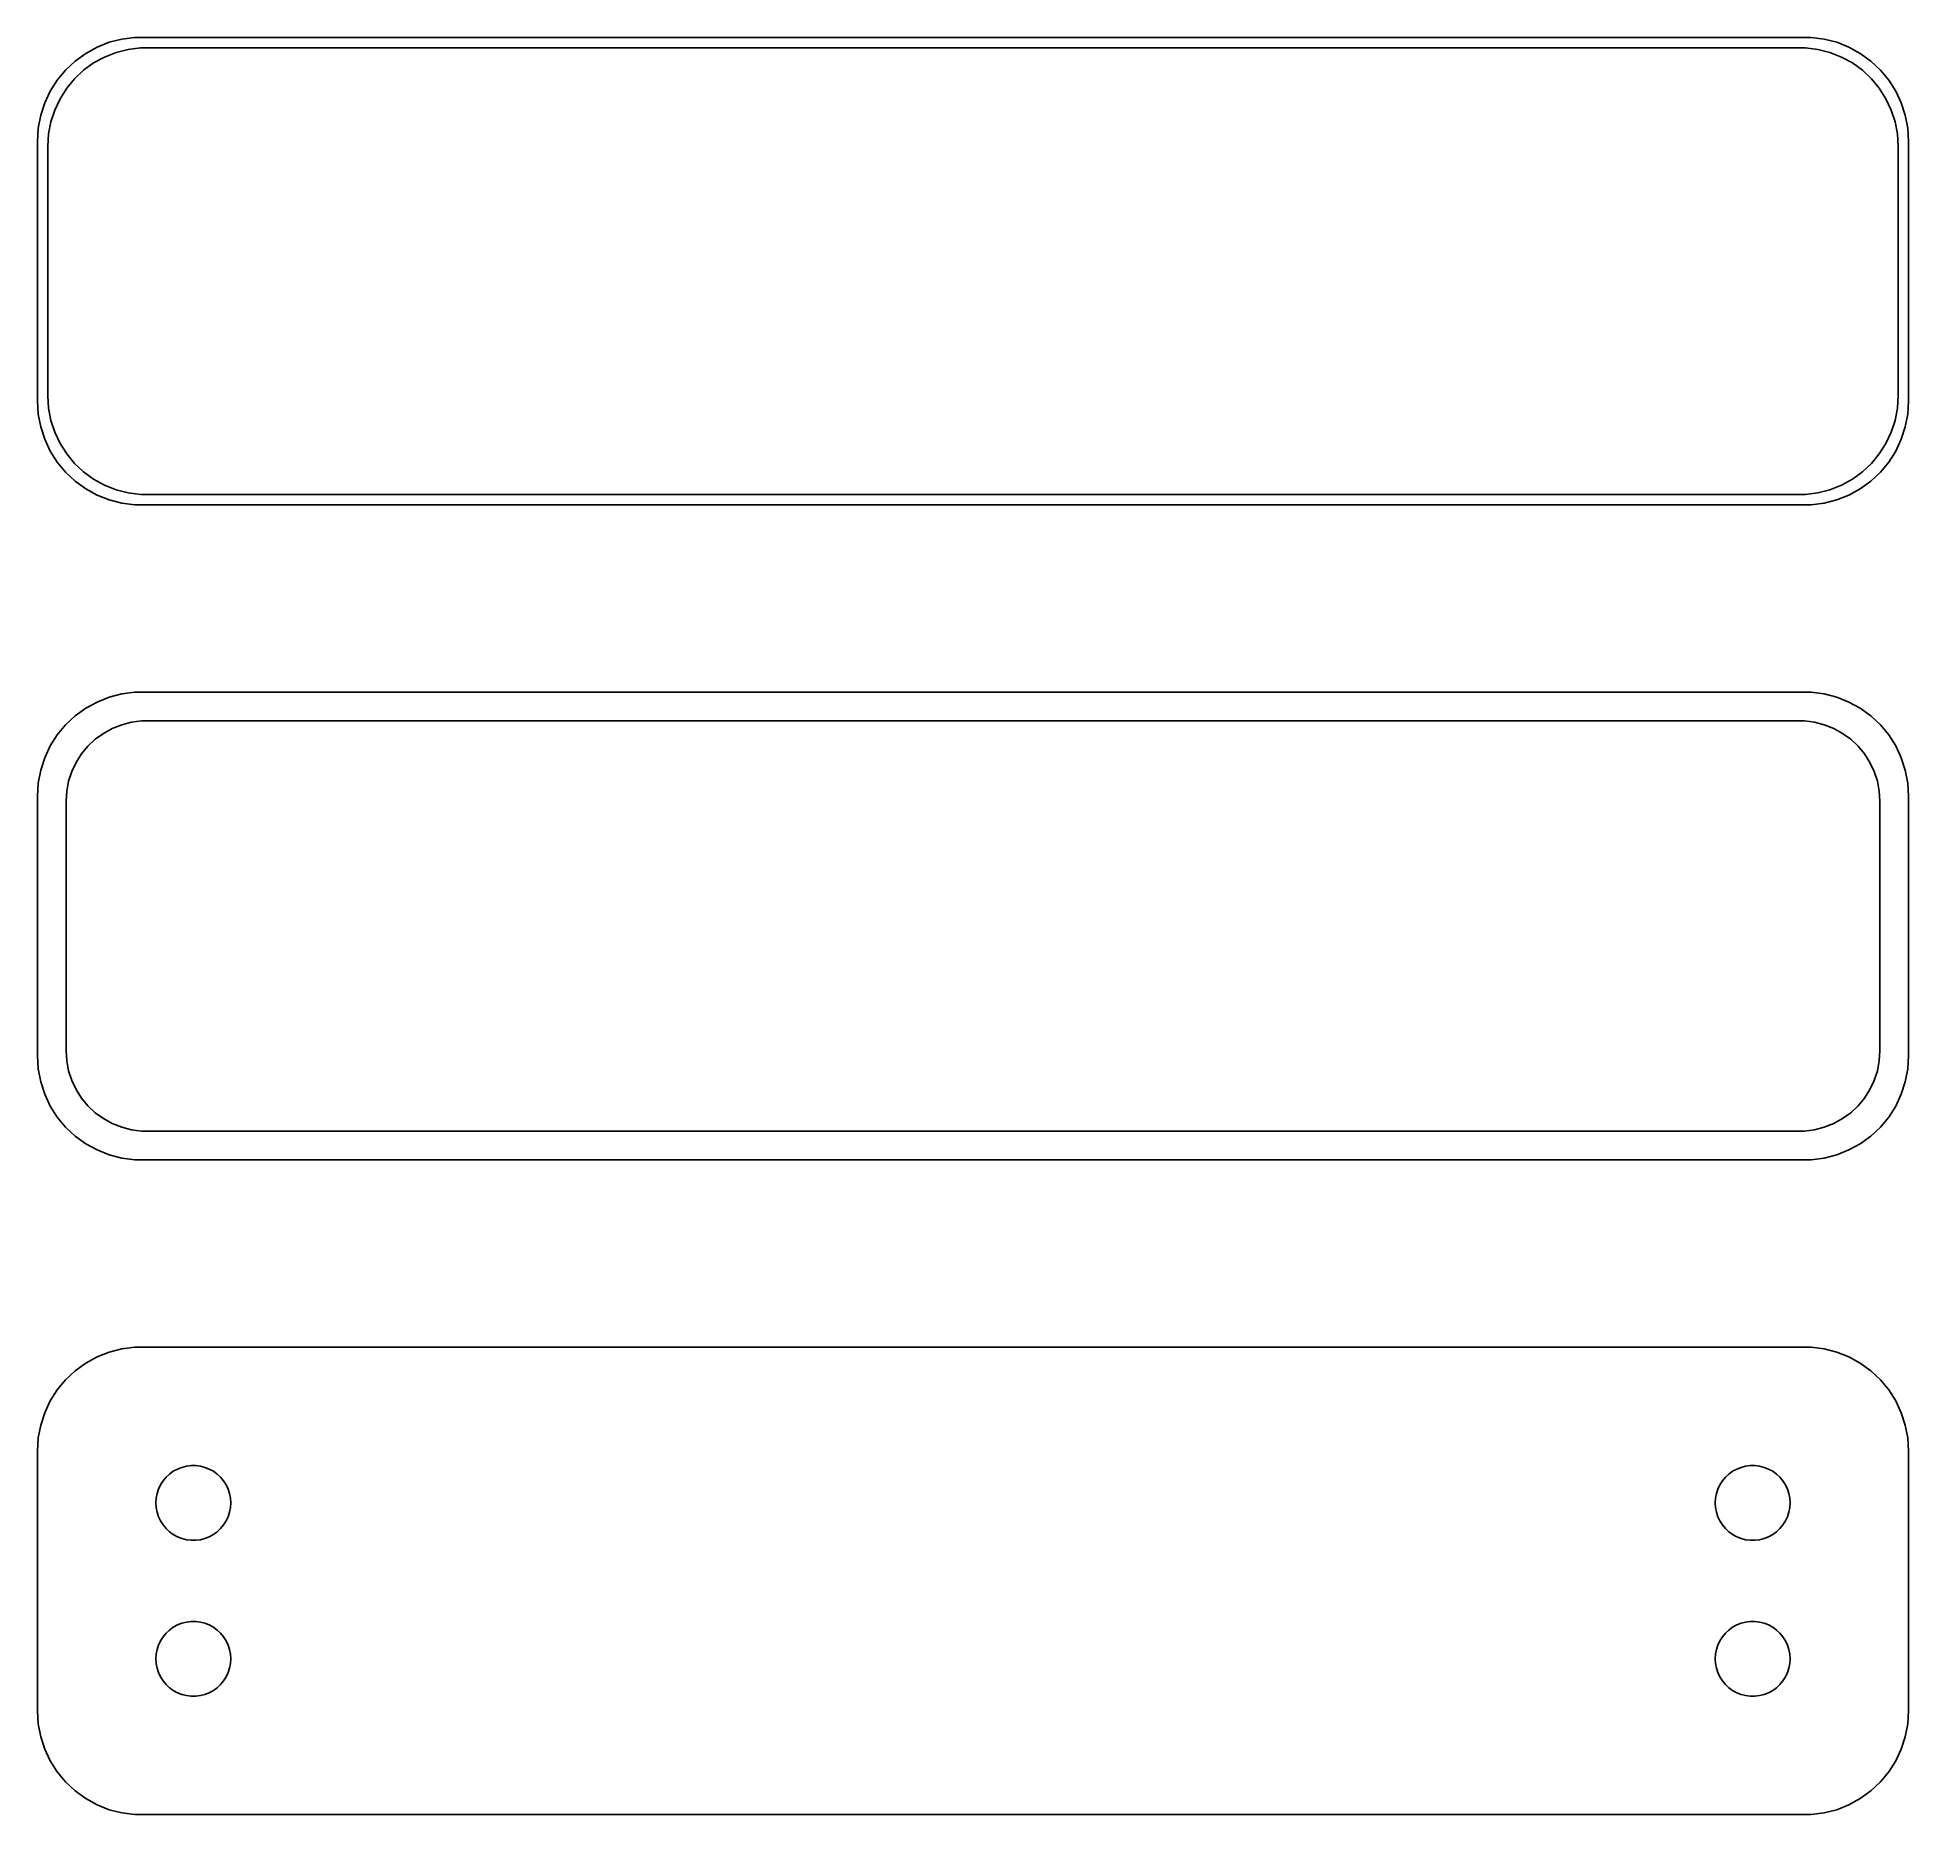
# Model space of a CAD drawing. Header units: metres. Extents: x -45 to 45, y 51.8 to 137.2.
import ezdxf

# ---------------------------------------------------------------- set-up
doc = ezdxf.new("R2010")
doc.units = ezdxf.units.M

msp = doc.modelspace()

# ---------------------------------------------------------------- linework, layer by layer
for p, q in [((-41.5451, 137.005), (-42.1289, 136.774)), ((-40.9369, 137.161), (-41.5451, 137.005)), ((-40.3139, 137.24), (-40.9369, 137.161)), ((40.3139, 137.24), (-40.3139, 137.24)), ((40.9369, 137.161), (40.3139, 137.24)), ((41.5451, 137.005), (40.9369, 137.161)), ((42.1289, 136.774), (41.5451, 137.005)), ((-43.1871, 136.103), (-43.6448, 135.673)), ((-42.6791, 136.472), (-43.1871, 136.103)), ((-42.7778, 135.66), (-42.2952, 136.011)), ((-42.1289, 136.774), (-42.6791, 136.472)), ((-42.2952, 136.011), (-41.7724, 136.298)), ((-41.7724, 136.298), (-41.2178, 136.518)), ((-41.2178, 136.518), (-40.6401, 136.666)), ((-40.6401, 136.666), (-40.0482, 136.741)), ((-40.0482, 136.741), (40.0482, 136.741)), ((40.0482, 136.741), (40.6401, 136.666)), ((40.6401, 136.666), (41.2178, 136.518)), ((41.2178, 136.518), (41.7724, 136.298)), ((41.7724, 136.298), (42.2952, 136.011)), ((42.6791, 136.472), (42.1289, 136.774)), ((42.2952, 136.011), (42.7778, 135.66)), ((43.1871, 136.103), (42.6791, 136.472)), ((43.6448, 135.673), (43.1871, 136.103)), ((-44.0451, 135.189), (-44.3815, 134.659)), ((-43.6448, 135.673), (-44.0451, 135.189)), ((-43.5928, 134.792), (-43.2126, 135.252)), ((-43.2126, 135.252), (-42.7778, 135.66)), ((42.7778, 135.66), (43.2126, 135.252)), ((43.2126, 135.252), (43.5928, 134.792)), ((44.0451, 135.189), (43.6448, 135.673)), ((44.3815, 134.659), (44.0451, 135.189)), ((-44.3815, 134.659), (-44.6489, 134.091)), ((-44.1664, 133.749), (-43.9124, 134.288)), ((-43.9124, 134.288), (-43.5928, 134.792)), ((43.5928, 134.792), (43.9124, 134.288)), ((43.9124, 134.288), (44.1664, 133.749)), ((44.6489, 134.091), (44.3815, 134.659)), ((-44.8429, 133.493), (-44.9606, 132.877)), ((-44.6489, 134.091), (-44.8429, 133.493)), ((-44.3508, 133.181), (-44.1664, 133.749)), ((44.1664, 133.749), (44.3508, 133.181)), ((44.8429, 133.493), (44.6489, 134.091)), ((44.9606, 132.877), (44.8429, 133.493)), ((-44.9606, 132.877), (-45, 132.25)), ((-44.5, 132), (-44.4625, 132.595)), ((-44.4625, 132.595), (-44.3508, 133.181)), ((44.3508, 133.181), (44.4625, 132.595)), ((44.4625, 132.595), (44.5, 132)), ((45, 132.25), (44.9606, 132.877)), ((-45, 132.25), (-45, 119.75)), ((-44.5, 120), (-44.5, 132)), ((44.5, 132), (44.5, 120)), ((45, 119.75), (45, 132.25)), ((-45, 119.75), (-44.9606, 119.123)), ((-44.4625, 119.405), (-44.5, 120)), ((44.5, 120), (44.4625, 119.405)), ((44.9606, 119.123), (45, 119.75)), ((-44.9606, 119.123), (-44.8429, 118.507)), ((-44.3508, 118.819), (-44.4625, 119.405)), ((-44.1664, 118.251), (-44.3508, 118.819)), ((44.3508, 118.819), (44.1664, 118.251)), ((44.4625, 119.405), (44.3508, 118.819)), ((44.8429, 118.507), (44.9606, 119.123)), ((-44.8429, 118.507), (-44.6489, 117.909)), ((-44.6489, 117.909), (-44.3815, 117.341)), ((-43.9124, 117.712), (-44.1664, 118.251)), ((44.1664, 118.251), (43.9124, 117.712)), ((44.3815, 117.341), (44.6489, 117.909)), ((44.6489, 117.909), (44.8429, 118.507)), ((-44.3815, 117.341), (-44.0451, 116.811)), ((-43.5928, 117.208), (-43.9124, 117.712)), ((-43.2126, 116.748), (-43.5928, 117.208)), ((43.5928, 117.208), (43.2126, 116.748)), ((43.9124, 117.712), (43.5928, 117.208)), ((44.0451, 116.811), (44.3815, 117.341)), ((-44.0451, 116.811), (-43.6448, 116.327)), ((-43.6448, 116.327), (-43.1871, 115.897)), ((-42.7778, 116.34), (-43.2126, 116.748)), ((-42.2952, 115.989), (-42.7778, 116.34)), ((42.7778, 116.34), (42.2952, 115.989)), ((43.2126, 116.748), (42.7778, 116.34)), ((43.1871, 115.897), (43.6448, 116.327)), ((43.6448, 116.327), (44.0451, 116.811)), ((-43.1871, 115.897), (-42.6791, 115.528)), ((-42.6791, 115.528), (-42.1289, 115.226)), ((-41.7724, 115.702), (-42.2952, 115.989)), ((-42.1289, 115.226), (-41.5451, 114.995)), ((-41.2178, 115.482), (-41.7724, 115.702)), ((-40.6401, 115.334), (-41.2178, 115.482)), ((-40.0482, 115.259), (-40.6401, 115.334)), ((40.0482, 115.259), (-40.0482, 115.259)), ((40.6401, 115.334), (40.0482, 115.259)), ((41.2178, 115.482), (40.6401, 115.334)), ((41.7724, 115.702), (41.2178, 115.482)), ((41.5451, 114.995), (42.1289, 115.226)), ((42.2952, 115.989), (41.7724, 115.702)), ((42.1289, 115.226), (42.6791, 115.528)), ((42.6791, 115.528), (43.1871, 115.897)), ((-41.5451, 114.995), (-40.9369, 114.839)), ((-40.9369, 114.839), (-40.3139, 114.76)), ((-40.3139, 114.76), (40.3139, 114.76)), ((40.3139, 114.76), (40.9369, 114.839)), ((40.9369, 114.839), (41.5451, 114.995)), ((-41.5451, 105.505), (-42.1289, 105.274)), ((-40.9369, 105.661), (-41.5451, 105.505)), ((-40.3139, 105.74), (-40.9369, 105.661)), ((40.3139, 105.74), (-40.3139, 105.74)), ((40.9369, 105.661), (40.3139, 105.74)), ((41.5451, 105.505), (40.9369, 105.661)), ((42.1289, 105.274), (41.5451, 105.505)), ((-43.1871, 104.603), (-43.6448, 104.173)), ((-42.6791, 104.972), (-43.1871, 104.603)), ((-42.1289, 105.274), (-42.6791, 104.972)), ((42.6791, 104.972), (42.1289, 105.274)), ((43.1871, 104.603), (42.6791, 104.972)), ((43.6448, 104.173), (43.1871, 104.603)), ((-44.0451, 103.689), (-44.3815, 103.159)), ((-43.6448, 104.173), (-44.0451, 103.689)), ((-42.2165, 103.481), (-41.8234, 103.767)), ((-41.8234, 103.767), (-41.3975, 104.001)), ((-41.3975, 104.001), (-40.9457, 104.18)), ((-40.9457, 104.18), (-40.4751, 104.301)), ((-40.4751, 104.301), (-39.993, 104.362)), ((-39.993, 104.362), (39.993, 104.362)), ((39.993, 104.362), (40.4751, 104.301)), ((40.4751, 104.301), (40.9457, 104.18)), ((40.9457, 104.18), (41.3975, 104.001)), ((41.3975, 104.001), (41.8234, 103.767)), ((41.8234, 103.767), (42.2165, 103.481)), ((44.0451, 103.689), (43.6448, 104.173)), ((44.3815, 103.159), (44.0451, 103.689)), ((-44.3815, 103.159), (-44.6489, 102.591)), ((-43.1408, 102.364), (-42.8805, 102.774)), ((-42.8805, 102.774), (-42.5707, 103.149)), ((-42.5707, 103.149), (-42.2165, 103.481)), ((42.2165, 103.481), (42.5707, 103.149)), ((42.5707, 103.149), (42.8805, 102.774)), ((42.8805, 102.774), (43.1408, 102.364)), ((44.6489, 102.591), (44.3815, 103.159)), ((-44.8429, 101.993), (-44.9606, 101.377)), ((-44.6489, 102.591), (-44.8429, 101.993)), ((-43.4979, 101.462), (-43.3477, 101.924)), ((-43.3477, 101.924), (-43.1408, 102.364)), ((43.1408, 102.364), (43.3477, 101.924)), ((43.3477, 101.924), (43.4979, 101.462)), ((44.8429, 101.993), (44.6489, 102.591)), ((44.9606, 101.377), (44.8429, 101.993)), ((-44.9606, 101.377), (-45, 100.75)), ((-43.6195, 100.5), (-43.589, 100.985)), ((-43.589, 100.985), (-43.4979, 101.462)), ((43.4979, 101.462), (43.589, 100.985)), ((43.589, 100.985), (43.6195, 100.5)), ((45, 100.75), (44.9606, 101.377)), ((-45, 100.75), (-45, 88.25)), ((-43.6195, 88.5), (-43.6195, 100.5)), ((43.6195, 100.5), (43.6195, 88.5)), ((45, 88.25), (45, 100.75)), ((-45, 88.25), (-44.9606, 87.6233)), ((-43.589, 88.015), (-43.6195, 88.5)), ((43.6195, 88.5), (43.589, 88.015)), ((44.9606, 87.6233), (45, 88.25)), ((-44.9606, 87.6233), (-44.8429, 87.0066)), ((-43.4979, 87.5377), (-43.589, 88.015)), ((-43.3477, 87.0756), (-43.4979, 87.5377)), ((43.4979, 87.5377), (43.3477, 87.0756)), ((43.589, 88.015), (43.4979, 87.5377)), ((44.8429, 87.0066), (44.9606, 87.6233)), ((-44.8429, 87.0066), (-44.6489, 86.4094)), ((-44.6489, 86.4094), (-44.3815, 85.8412)), ((-43.1408, 86.6359), (-43.3477, 87.0756)), ((-42.8805, 86.2256), (-43.1408, 86.6359)), ((43.1408, 86.6359), (42.8805, 86.2256)), ((43.3477, 87.0756), (43.1408, 86.6359)), ((44.3815, 85.8412), (44.6489, 86.4094)), ((44.6489, 86.4094), (44.8429, 87.0066)), ((-44.3815, 85.8412), (-44.0451, 85.3111)), ((-42.5707, 85.8512), (-42.8805, 86.2256)), ((-42.2165, 85.5185), (-42.5707, 85.8512)), ((-41.8234, 85.2329), (-42.2165, 85.5185)), ((42.2165, 85.5185), (41.8234, 85.2329)), ((42.5707, 85.8512), (42.2165, 85.5185)), ((42.8805, 86.2256), (42.5707, 85.8512)), ((44.0451, 85.3111), (44.3815, 85.8412)), ((-44.0451, 85.3111), (-43.6448, 84.8273)), ((-43.6448, 84.8273), (-43.1871, 84.3974)), ((-41.3975, 84.9988), (-41.8234, 85.2329)), ((-40.9457, 84.8199), (-41.3975, 84.9988)), ((-40.4751, 84.6991), (-40.9457, 84.8199)), ((-39.993, 84.6382), (-40.4751, 84.6991)), ((39.993, 84.6382), (-39.993, 84.6382)), ((40.4751, 84.6991), (39.993, 84.6382)), ((40.9457, 84.8199), (40.4751, 84.6991)), ((41.3975, 84.9988), (40.9457, 84.8199)), ((41.8234, 85.2329), (41.3975, 84.9988)), ((43.1871, 84.3974), (43.6448, 84.8273)), ((43.6448, 84.8273), (44.0451, 85.3111)), ((-43.1871, 84.3974), (-42.6791, 84.0284)), ((-42.6791, 84.0284), (-42.1289, 83.7259)), ((-42.1289, 83.7259), (-41.5451, 83.4947)), ((41.5451, 83.4947), (42.1289, 83.7259)), ((42.1289, 83.7259), (42.6791, 84.0284)), ((42.6791, 84.0284), (43.1871, 84.3974)), ((-41.5451, 83.4947), (-40.9369, 83.3386)), ((-40.9369, 83.3386), (-40.3139, 83.2599)), ((-40.3139, 83.2599), (40.3139, 83.2599)), ((40.3139, 83.2599), (40.9369, 83.3386)), ((40.9369, 83.3386), (41.5451, 83.4947)), ((-41.5451, 74.0053), (-42.1289, 73.7741)), ((-40.9369, 74.1614), (-41.5451, 74.0053)), ((-40.3139, 74.2401), (-40.9369, 74.1614)), ((40.3139, 74.2401), (-40.3139, 74.2401)), ((40.9369, 74.1614), (40.3139, 74.2401)), ((41.5451, 74.0053), (40.9369, 74.1614)), ((42.1289, 73.7741), (41.5451, 74.0053)), ((-43.1871, 73.1026), (-43.6448, 72.6727)), ((-42.6791, 73.4716), (-43.1871, 73.1026)), ((-42.1289, 73.7741), (-42.6791, 73.4716)), ((42.6791, 73.4716), (42.1289, 73.7741)), ((43.1871, 73.1026), (42.6791, 73.4716)), ((43.6448, 72.6727), (43.1871, 73.1026)), ((-44.0451, 72.1889), (-44.3815, 71.6588)), ((-43.6448, 72.6727), (-44.0451, 72.1889)), ((44.0451, 72.1889), (43.6448, 72.6727)), ((44.3815, 71.6588), (44.0451, 72.1889)), ((-44.3815, 71.6588), (-44.6489, 71.0906)), ((44.6489, 71.0906), (44.3815, 71.6588)), ((-44.8429, 70.4934), (-44.9606, 69.8767)), ((-44.6489, 71.0906), (-44.8429, 70.4934)), ((44.8429, 70.4934), (44.6489, 71.0906)), ((44.9606, 69.8767), (44.8429, 70.4934)), ((-44.9606, 69.8767), (-45, 69.25)), ((45, 69.25), (44.9606, 69.8767)), ((-45, 69.25), (-45, 56.75)), ((-38.2664, 68.3787), (-38.0562, 68.4619)), ((-38.0562, 68.4619), (-37.8373, 68.5181)), ((-37.8373, 68.5181), (-37.613, 68.5464)), ((-37.613, 68.5464), (-37.387, 68.5464)), ((-37.387, 68.5464), (-37.1627, 68.5181)), ((-37.1627, 68.5181), (-36.9438, 68.4619)), ((-36.9438, 68.4619), (-36.7336, 68.3787)), ((36.7336, 68.3787), (36.9438, 68.4619)), ((36.9438, 68.4619), (37.1627, 68.5181)), ((37.1627, 68.5181), (37.387, 68.5464)), ((37.387, 68.5464), (37.613, 68.5464)), ((37.613, 68.5464), (37.8373, 68.5181)), ((37.8373, 68.5181), (38.0562, 68.4619)), ((38.0562, 68.4619), (38.2664, 68.3787)), ((45, 56.75), (45, 69.25)), ((-39.1736, 67.4126), (-39.0773, 67.6171)), ((-39.0773, 67.6171), (-38.9562, 67.808)), ((-38.9562, 67.808), (-38.8121, 67.9822)), ((-38.8121, 67.9822), (-38.6474, 68.1369)), ((-38.6474, 68.1369), (-38.4645, 68.2698)), ((-38.4645, 68.2698), (-38.2664, 68.3787)), ((-36.7336, 68.3787), (-36.5355, 68.2698)), ((-36.5355, 68.2698), (-36.3526, 68.1369)), ((-36.3526, 68.1369), (-36.1879, 67.9822)), ((-36.1879, 67.9822), (-36.0438, 67.808)), ((-36.0438, 67.808), (-35.9226, 67.6171)), ((-35.9226, 67.6171), (-35.8264, 67.4126)), ((35.8264, 67.4126), (35.9226, 67.6171)), ((35.9226, 67.6171), (36.0438, 67.808)), ((36.0438, 67.808), (36.1879, 67.9822)), ((36.1879, 67.9822), (36.3526, 68.1369)), ((36.3526, 68.1369), (36.5355, 68.2698)), ((36.5355, 68.2698), (36.7336, 68.3787)), ((38.2664, 68.3787), (38.4645, 68.2698)), ((38.4645, 68.2698), (38.6474, 68.1369)), ((38.6474, 68.1369), (38.8121, 67.9822)), ((38.8121, 67.9822), (38.9562, 67.808)), ((38.9562, 67.808), (39.0773, 67.6171)), ((39.0773, 67.6171), (39.1736, 67.4126)), ((-39.3, 66.75), (-39.2858, 66.9756)), ((-39.2858, 66.5244), (-39.3, 66.75)), ((-39.2858, 66.9756), (-39.2434, 67.1976)), ((-39.2434, 67.1976), (-39.1736, 67.4126)), ((-35.8264, 67.4126), (-35.7565, 67.1976)), ((-35.7565, 67.1976), (-35.7142, 66.9756)), ((-35.7142, 66.9756), (-35.7, 66.75)), ((-35.7, 66.75), (-35.7142, 66.5244)), ((35.7, 66.75), (35.7142, 66.9756)), ((35.7142, 66.5244), (35.7, 66.75)), ((35.7142, 66.9756), (35.7565, 67.1976)), ((35.7565, 67.1976), (35.8264, 67.4126)), ((39.1736, 67.4126), (39.2434, 67.1976)), ((39.2434, 67.1976), (39.2858, 66.9756)), ((39.2858, 66.9756), (39.3, 66.75)), ((39.3, 66.75), (39.2858, 66.5244)), ((-39.2434, 66.3024), (-39.2858, 66.5244)), ((-39.1736, 66.0874), (-39.2434, 66.3024)), ((-39.0773, 65.8828), (-39.1736, 66.0874)), ((-38.9562, 65.692), (-39.0773, 65.8828)), ((-35.9226, 65.8828), (-36.0438, 65.692)), ((-35.8264, 66.0874), (-35.9226, 65.8828)), ((-35.7565, 66.3024), (-35.8264, 66.0874)), ((-35.7142, 66.5244), (-35.7565, 66.3024)), ((35.7565, 66.3024), (35.7142, 66.5244)), ((35.8264, 66.0874), (35.7565, 66.3024)), ((35.9226, 65.8828), (35.8264, 66.0874)), ((36.0438, 65.692), (35.9226, 65.8828)), ((39.0773, 65.8828), (38.9562, 65.692)), ((39.1736, 66.0874), (39.0773, 65.8828)), ((39.2434, 66.3024), (39.1736, 66.0874)), ((39.2858, 66.5244), (39.2434, 66.3024)), ((-38.8121, 65.5178), (-38.9562, 65.692)), ((-38.6474, 65.3631), (-38.8121, 65.5178)), ((-38.4645, 65.2302), (-38.6474, 65.3631)), ((-38.2664, 65.1213), (-38.4645, 65.2302)), ((-38.0562, 65.0381), (-38.2664, 65.1213)), ((-37.8373, 64.9819), (-38.0562, 65.0381)), ((-37.613, 64.9536), (-37.8373, 64.9819)), ((-37.387, 64.9536), (-37.613, 64.9536)), ((-37.1627, 64.9819), (-37.387, 64.9536)), ((-36.9438, 65.0381), (-37.1627, 64.9819)), ((-36.7336, 65.1213), (-36.9438, 65.0381)), ((-36.5355, 65.2302), (-36.7336, 65.1213)), ((-36.3526, 65.3631), (-36.5355, 65.2302)), ((-36.1879, 65.5178), (-36.3526, 65.3631)), ((-36.0438, 65.692), (-36.1879, 65.5178)), ((36.1879, 65.5178), (36.0438, 65.692)), ((36.3526, 65.3631), (36.1879, 65.5178)), ((36.5355, 65.2302), (36.3526, 65.3631)), ((36.7336, 65.1213), (36.5355, 65.2302)), ((36.9438, 65.0381), (36.7336, 65.1213)), ((37.1627, 64.9819), (36.9438, 65.0381)), ((37.387, 64.9536), (37.1627, 64.9819)), ((37.613, 64.9536), (37.387, 64.9536)), ((37.8373, 64.9819), (37.613, 64.9536)), ((38.0562, 65.0381), (37.8373, 64.9819)), ((38.2664, 65.1213), (38.0562, 65.0381)), ((38.4645, 65.2302), (38.2664, 65.1213)), ((38.6474, 65.3631), (38.4645, 65.2302)), ((38.8121, 65.5178), (38.6474, 65.3631)), ((38.9562, 65.692), (38.8121, 65.5178)), ((-39.0773, 60.1172), (-38.9562, 60.308)), ((-38.9562, 60.308), (-38.8121, 60.4822)), ((-38.8121, 60.4822), (-38.6474, 60.6369)), ((-38.6474, 60.6369), (-38.4645, 60.7698)), ((-38.4645, 60.7698), (-38.2664, 60.8787)), ((-38.2664, 60.8787), (-38.0562, 60.9619)), ((-38.0562, 60.9619), (-37.8373, 61.0181)), ((-37.8373, 61.0181), (-37.613, 61.0464)), ((-37.613, 61.0464), (-37.387, 61.0464)), ((-37.387, 61.0464), (-37.1627, 61.0181)), ((-37.1627, 61.0181), (-36.9438, 60.9619)), ((-36.9438, 60.9619), (-36.7336, 60.8787)), ((-36.7336, 60.8787), (-36.5355, 60.7698)), ((-36.5355, 60.7698), (-36.3526, 60.6369)), ((-36.3526, 60.6369), (-36.1879, 60.4822)), ((-36.1879, 60.4822), (-36.0438, 60.308)), ((-36.0438, 60.308), (-35.9226, 60.1172)), ((35.9226, 60.1172), (36.0438, 60.308)), ((36.0438, 60.308), (36.1879, 60.4822)), ((36.1879, 60.4822), (36.3526, 60.6369)), ((36.3526, 60.6369), (36.5355, 60.7698)), ((36.5355, 60.7698), (36.7336, 60.8787)), ((36.7336, 60.8787), (36.9438, 60.9619)), ((36.9438, 60.9619), (37.1627, 61.0181)), ((37.1627, 61.0181), (37.387, 61.0464)), ((37.387, 61.0464), (37.613, 61.0464)), ((37.613, 61.0464), (37.8373, 61.0181)), ((37.8373, 61.0181), (38.0562, 60.9619)), ((38.0562, 60.9619), (38.2664, 60.8787)), ((38.2664, 60.8787), (38.4645, 60.7698)), ((38.4645, 60.7698), (38.6474, 60.6369)), ((38.6474, 60.6369), (38.8121, 60.4822)), ((38.8121, 60.4822), (38.9562, 60.308)), ((38.9562, 60.308), (39.0773, 60.1172)), ((-39.3, 59.25), (-39.2858, 59.4756)), ((-39.2858, 59.4756), (-39.2434, 59.6976)), ((-39.2434, 59.6976), (-39.1736, 59.9126)), ((-39.1736, 59.9126), (-39.0773, 60.1172)), ((-35.9226, 60.1172), (-35.8264, 59.9126)), ((-35.8264, 59.9126), (-35.7565, 59.6976)), ((-35.7565, 59.6976), (-35.7142, 59.4756)), ((-35.7142, 59.4756), (-35.7, 59.25)), ((35.7, 59.25), (35.7142, 59.4756)), ((35.7142, 59.4756), (35.7565, 59.6976)), ((35.7565, 59.6976), (35.8264, 59.9126)), ((35.8264, 59.9126), (35.9226, 60.1172)), ((39.0773, 60.1172), (39.1736, 59.9126)), ((39.1736, 59.9126), (39.2434, 59.6976)), ((39.2434, 59.6976), (39.2858, 59.4756)), ((39.2858, 59.4756), (39.3, 59.25)), ((-39.2858, 59.0244), (-39.3, 59.25)), ((-39.2434, 58.8024), (-39.2858, 59.0244)), ((-39.1736, 58.5874), (-39.2434, 58.8024)), ((-39.0773, 58.3829), (-39.1736, 58.5874)), ((-35.8264, 58.5874), (-35.9226, 58.3829)), ((-35.7565, 58.8024), (-35.8264, 58.5874)), ((-35.7142, 59.0244), (-35.7565, 58.8024)), ((-35.7, 59.25), (-35.7142, 59.0244)), ((35.7142, 59.0244), (35.7, 59.25)), ((35.7565, 58.8024), (35.7142, 59.0244)), ((35.8264, 58.5874), (35.7565, 58.8024)), ((35.9226, 58.3829), (35.8264, 58.5874)), ((39.1736, 58.5874), (39.0773, 58.3829)), ((39.2434, 58.8024), (39.1736, 58.5874)), ((39.2858, 59.0244), (39.2434, 58.8024)), ((39.3, 59.25), (39.2858, 59.0244)), ((-38.9562, 58.192), (-39.0773, 58.3829)), ((-38.8121, 58.0178), (-38.9562, 58.192)), ((-38.6474, 57.8631), (-38.8121, 58.0178)), ((-38.4645, 57.7302), (-38.6474, 57.8631)), ((-38.2664, 57.6213), (-38.4645, 57.7302)), ((-38.0562, 57.5381), (-38.2664, 57.6213)), ((-36.7336, 57.6213), (-36.9438, 57.5381)), ((-36.5355, 57.7302), (-36.7336, 57.6213)), ((-36.3526, 57.8631), (-36.5355, 57.7302)), ((-36.1879, 58.0178), (-36.3526, 57.8631)), ((-36.0438, 58.192), (-36.1879, 58.0178)), ((-35.9226, 58.3829), (-36.0438, 58.192)), ((36.0438, 58.192), (35.9226, 58.3829)), ((36.1879, 58.0178), (36.0438, 58.192)), ((36.3526, 57.8631), (36.1879, 58.0178)), ((36.5355, 57.7302), (36.3526, 57.8631)), ((36.7336, 57.6213), (36.5355, 57.7302)), ((36.9438, 57.5381), (36.7336, 57.6213)), ((38.2664, 57.6213), (38.0562, 57.5381)), ((38.4645, 57.7302), (38.2664, 57.6213)), ((38.6474, 57.8631), (38.4645, 57.7302)), ((38.8121, 58.0178), (38.6474, 57.8631)), ((38.9562, 58.192), (38.8121, 58.0178)), ((39.0773, 58.3829), (38.9562, 58.192)), ((-45, 56.75), (-44.9606, 56.1233)), ((-37.8373, 57.4819), (-38.0562, 57.5381)), ((-37.613, 57.4536), (-37.8373, 57.4819)), ((-37.387, 57.4536), (-37.613, 57.4536)), ((-37.1627, 57.4819), (-37.387, 57.4536)), ((-36.9438, 57.5381), (-37.1627, 57.4819)), ((37.1627, 57.4819), (36.9438, 57.5381)), ((37.387, 57.4536), (37.1627, 57.4819)), ((37.613, 57.4536), (37.387, 57.4536)), ((37.8373, 57.4819), (37.613, 57.4536)), ((38.0562, 57.5381), (37.8373, 57.4819)), ((44.9606, 56.1233), (45, 56.75)), ((-44.9606, 56.1233), (-44.8429, 55.5066)), ((44.8429, 55.5066), (44.9606, 56.1233)), ((-44.8429, 55.5066), (-44.6489, 54.9094)), ((-44.6489, 54.9094), (-44.3815, 54.3412)), ((44.3815, 54.3412), (44.6489, 54.9094)), ((44.6489, 54.9094), (44.8429, 55.5066)), ((-44.3815, 54.3412), (-44.0451, 53.8111)), ((44.0451, 53.8111), (44.3815, 54.3412)), ((-44.0451, 53.8111), (-43.6448, 53.3273)), ((-43.6448, 53.3273), (-43.1871, 52.8974)), ((43.1871, 52.8974), (43.6448, 53.3273)), ((43.6448, 53.3273), (44.0451, 53.8111)), ((-43.1871, 52.8974), (-42.6791, 52.5284)), ((-42.6791, 52.5284), (-42.1289, 52.2259)), ((-42.1289, 52.2259), (-41.5451, 51.9947)), ((41.5451, 51.9947), (42.1289, 52.2259)), ((42.1289, 52.2259), (42.6791, 52.5284)), ((42.6791, 52.5284), (43.1871, 52.8974)), ((-41.5451, 51.9947), (-40.9369, 51.8386)), ((-40.9369, 51.8386), (-40.3139, 51.7599)), ((-40.3139, 51.7599), (40.3139, 51.7599)), ((40.3139, 51.7599), (40.9369, 51.8386)), ((40.9369, 51.8386), (41.5451, 51.9947))]:
    msp.add_line(p, q)

doc.saveas('drawing.dxf')
